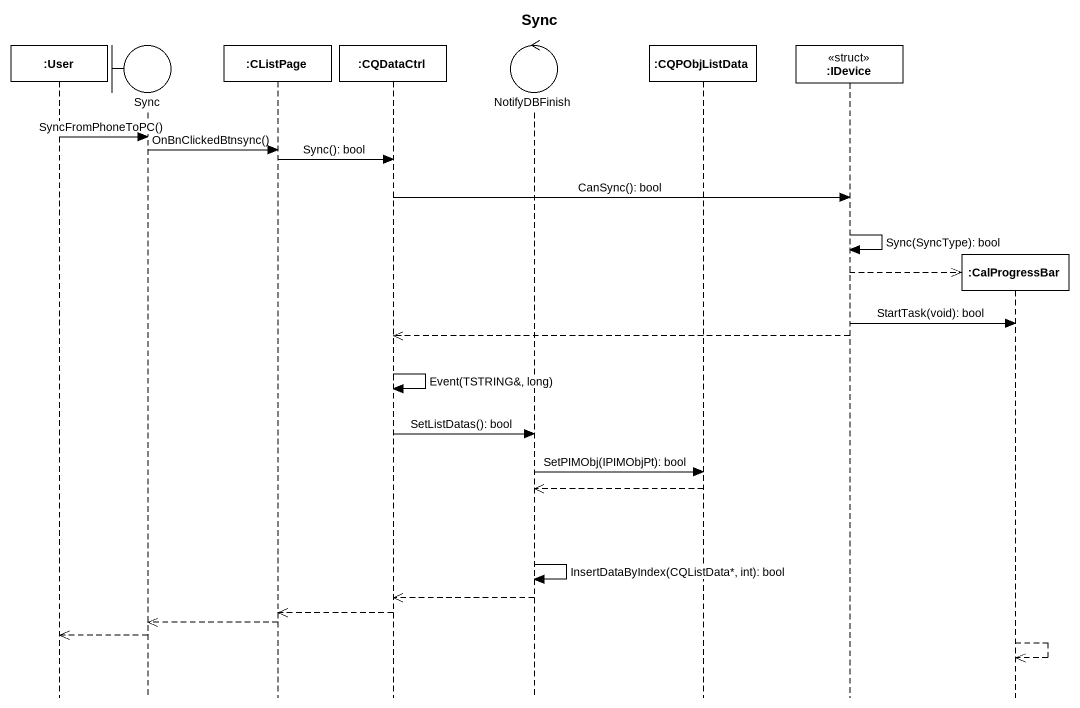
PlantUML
@startuml
title Sync
hide footbox
participant ":User" as User
boundary Sync
participant ":CListPage" as CListPage
participant ":CQDataCtrl" as CQDataCtrl
control NotifyDBFinish
participant ":CQPObjListData" as CQPObjListData
participant ":IDevice" as IDevice <<struct>>
participant ":CalProgressBar" as CalProgressBar

User -> Sync : SyncFromPhoneToPC()
Sync -> CListPage : OnBnClickedBtnsync()
CListPage -> CQDataCtrl : Sync(): bool
CQDataCtrl -> IDevice : CanSync(): bool
IDevice -> IDevice : Sync(SyncType): bool
IDevice -->> CalProgressBar **
IDevice -> CalProgressBar : StartTask(void): bool
IDevice -->> CQDataCtrl
CQDataCtrl -> CQDataCtrl : Event(TSTRING&, long)
CQDataCtrl -> NotifyDBFinish : SetListDatas(): bool
NotifyDBFinish -> CQPObjListData : SetPIMObj(IPIMObjPt): bool
CQPObjListData -->> NotifyDBFinish
NotifyDBFinish -> NotifyDBFinish : InsertDataByIndex(CQListData*, int): bool
NotifyDBFinish -->> CQDataCtrl
CQDataCtrl -->> CListPage
CListPage -->> Sync
Sync -->> User
CalProgressBar -->> CalProgressBar
@enduml
